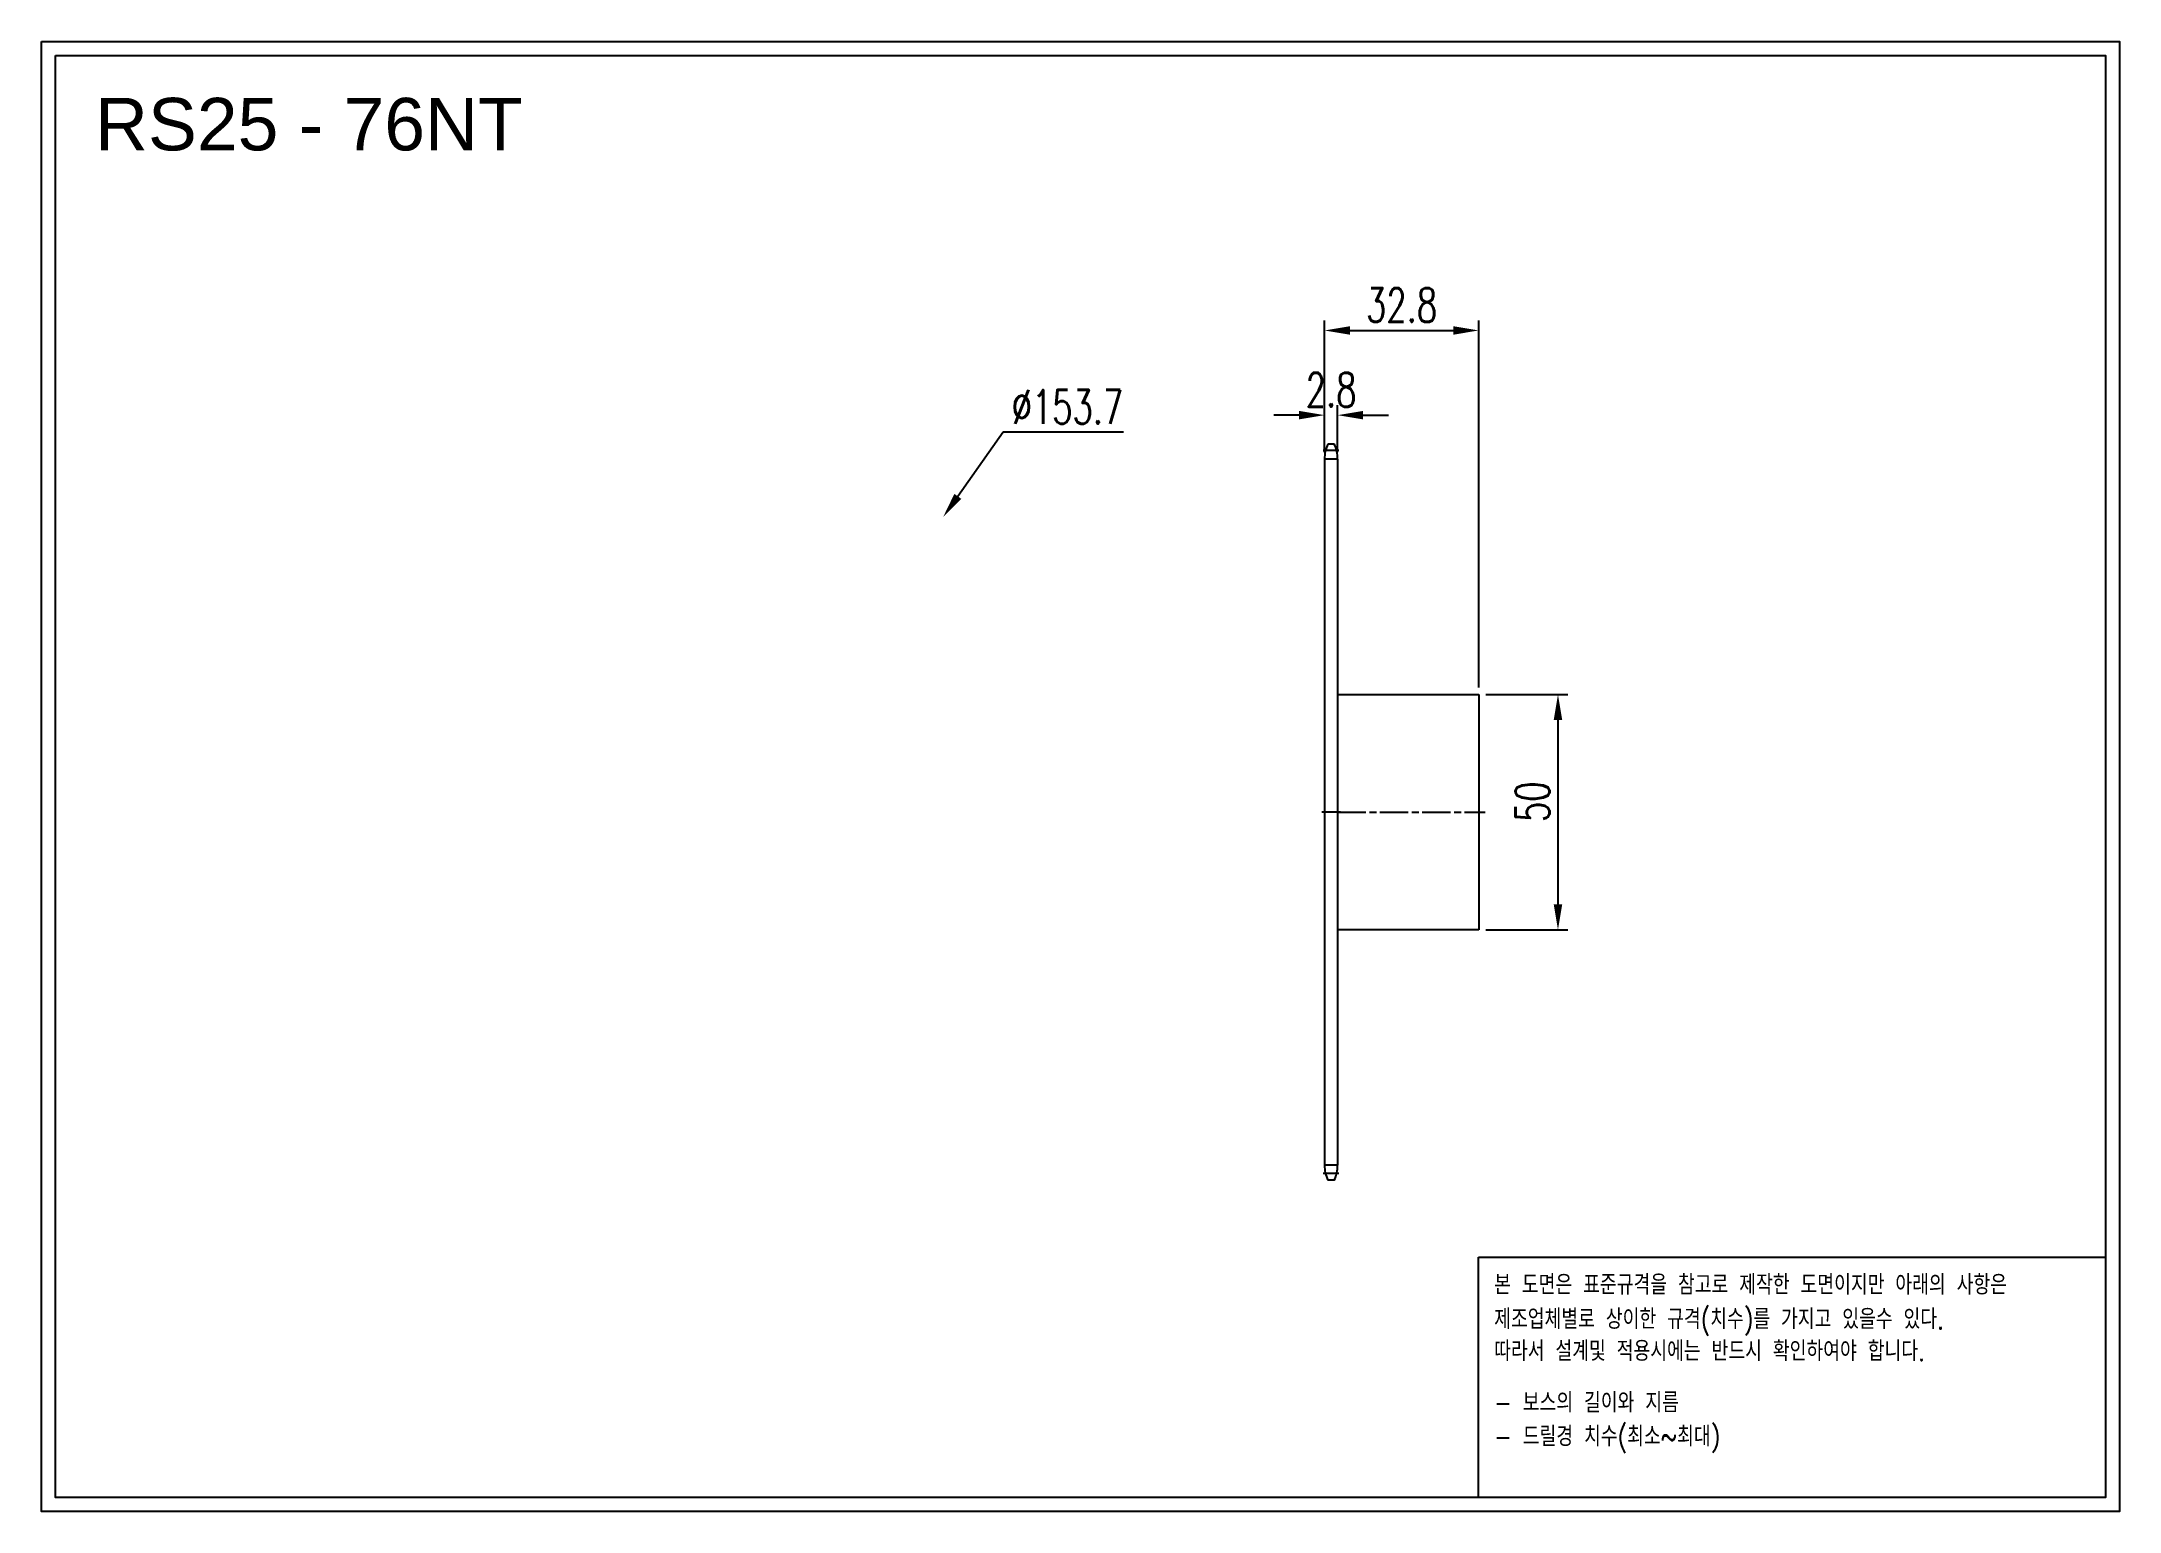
# Model space of a CAD drawing. Header units: millimetres. Extents: x -64808 to -64366, y 2828 to 3140.
import ezdxf

# ---------------------------------------------------------------- set-up
doc = ezdxf.new("R2010")
doc.units = ezdxf.units.MM
for name, pattern in [('AM_ISO02W050', [7.5, 6, -1.5]), ('AM_ISO02W050x2', [3.75, 3, -0.75]), ('AM_ISO08W050', [18, 12, -1.5, 3, -1.5]), ('AM_ISO08W050x2', [9, 6, -0.75, 1.5, -0.75])]:
    doc.linetypes.add(name, pattern=pattern)
for name, color, linetype, lineweight in [('AM_3N', 6, 'AM_ISO02W050', 25), ('AM_7', 4, 'AM_ISO08W050', 25), ('AM_7N', 4, 'AM_ISO08W050', 25)]:
    doc.layers.add(name, color=color, linetype=linetype, lineweight=lineweight)
doc.layers.add('S-DIM', color=7, linetype='Continuous')
doc.styles.add('HAN', font='ROMANS.shx', dxfattribs={"width": 0.7, "bigfont": 'whgtxt.shx'})
doc.styles.add('HSG', font='SIMPLEX.shx', dxfattribs={"width": 0.7, "bigfont": 'HSG.shx'})
doc.styles.get("Standard").update_dxf_attribs({"font": 'arial.ttf'})
doc.dimstyles.new('APP16', dxfattribs={"dimscale": 3, "dimtxt": 2.4, "dimasz": 1.8, "dimexe": 0.7, "dimexo": 0.5, "dimgap": 0.6, "dimtad": 1, "dimtoh": 1, "dimdec": 1, "dimrnd": 0.01, "dimzin": 9, "dimdsep": 46, "dimtxsty": 'HSG', "dimcen": 0, "dimclrd": 1, "dimclre": 1, "dimclrt": 256, "dimazin": 2, "dimtp": 1, "dimtm": 1, "dimtfac": 0.5, "dimtdec": 1, "dimtofl": 0, "dimtmove": 0, "dimatfit": 3, "dimfxl": 0, "dimtvp": 1, "dimtolj": 2, "dimlwd": -1, "dimlwe": -1, "dimarcsym": 0})

# ---------------------------------------------------------------- blocks, each defined once
blk = doc.blocks.new('*D2')
at = {"layer": 'Defpoints', "color": 0, "transparency": 16777216}
for p in [(-64502.62, 3001.73), (-64502.62, 2951.73), (-64485.77, 2951.73)]:
    blk.add_point(p, dxfattribs=at)
at = {"layer": 'S-DIM', "color": 1, "transparency": 16777216}
for p, q in [((-64501.12, 3001.73), (-64483.67, 3001.73)), ((-64485.77, 2996.33), (-64485.77, 2957.13)), ((-64501.12, 2951.73), (-64483.67, 2951.73))]:
    blk.add_line(p, q, dxfattribs=at)
for points in [[(-64486.67, 2996.33), (-64484.87, 2996.33), (-64485.77, 3001.73)], [(-64486.67, 2957.13), (-64484.87, 2957.13), (-64485.77, 2951.73)]]:
    blk.add_solid(points, dxfattribs=at)
at = {"layer": 'S-DIM', "transparency": 16777216, "insert": (-64491.17, 2978.94), "char_height": 7.2, "attachment_point": 5, "rotation": 90, "style": 'HSG'}
blk.add_mtext('\\A2;50', dxfattribs=at)
blk = doc.blocks.new('fuyjgdhj')
for p, q in [((-66198.52, 424.71), (-66168.52, 424.71)), ((-66168.52, 424.71), (-66168.52, 374.71)), ((-66168.52, 374.71), (-66198.52, 374.71))]:
    blk.add_line(p, q)
at = {"layer": 'AM_7N', "linetype": 'AM_ISO08W050x2'}
blk.add_line((-66198.52, 399.71), (-66167.17, 399.71), dxfattribs=at)
blk = doc.blocks.new('*D3')
at = {"layer": 'Defpoints', "color": 0, "transparency": 16777216}
for p in [(-64616.51, 3039.43), (-64705.3, 2914.03)]:
    blk.add_point(p, dxfattribs=at)
at = {"layer": 'S-DIM', "color": 1, "transparency": 16777216}
for p, q in [((-64603.74, 3057.46), (-64613.38, 3043.84)), ((-64578.18, 3057.46), (-64603.74, 3057.46))]:
    blk.add_line(p, q, dxfattribs=at)
blk.add_solid([(-64614.12, 3044.36), (-64612.65, 3043.32), (-64616.51, 3039.43)], dxfattribs=at)
at = {"layer": 'S-DIM', "transparency": 16777216, "insert": (-64590.06, 3062.86), "char_height": 7.2, "attachment_point": 5, "style": 'HSG'}
blk.add_mtext('\\A2;∅153.7', dxfattribs=at)
blk = doc.blocks.new('*D4')
at = {"layer": 'Defpoints', "color": 0, "transparency": 16777216}
for p in [(-64532.62, 3061.1), (-64535.42, 3051.76), (-64532.62, 3051.76)]:
    blk.add_point(p, dxfattribs=at)
at = {"layer": 'S-DIM', "color": 1, "transparency": 16777216}
for p, q in [((-64535.42, 3053.26), (-64535.42, 3063.2)), ((-64532.62, 3053.26), (-64532.62, 3063.2)), ((-64540.82, 3061.1), (-64546.22, 3061.1)), ((-64527.22, 3061.1), (-64521.82, 3061.1))]:
    blk.add_line(p, q, dxfattribs=at)
for points in [[(-64540.82, 3062), (-64540.82, 3060.2), (-64535.42, 3061.1)], [(-64527.22, 3062), (-64527.22, 3060.2), (-64532.62, 3061.1)]]:
    blk.add_solid(points, dxfattribs=at)
at = {"layer": 'S-DIM', "transparency": 16777216, "insert": (-64534.02, 3066.5), "char_height": 7.2, "attachment_point": 5, "style": 'HSG'}
blk.add_mtext('\\A2;2.8', dxfattribs=at)
blk = doc.blocks.new('*D5')
at = {"layer": 'Defpoints', "color": 0, "transparency": 16777216}
for p in [(-64502.62, 3079.1), (-64535.42, 3051.76), (-64502.62, 3001.73)]:
    blk.add_point(p, dxfattribs=at)
at = {"layer": 'S-DIM', "color": 1, "transparency": 16777216}
for p, q in [((-64535.42, 3053.26), (-64535.42, 3081.2)), ((-64502.62, 3003.23), (-64502.62, 3081.2)), ((-64530.02, 3079.1), (-64508.02, 3079.1))]:
    blk.add_line(p, q, dxfattribs=at)
for points in [[(-64530.02, 3080), (-64530.02, 3078.2), (-64535.42, 3079.1)], [(-64508.02, 3080), (-64508.02, 3078.2), (-64502.62, 3079.1)]]:
    blk.add_solid(points, dxfattribs=at)
at = {"layer": 'S-DIM', "transparency": 16777216, "insert": (-64519.02, 3084.5), "char_height": 7.2, "attachment_point": 5, "style": 'HSG'}
blk.add_mtext('\\A2;32.8', dxfattribs=at)
blk = doc.blocks.new('notice1')
at = {"color": 4}
blk.add_lwpolyline([(-22142.12, 1735.9), (-22053.8, 1735.9), (-22053.8, 1702.07), (-22142.12, 1702.07)], close=True, dxfattribs=at)
at = {"color": 4, "style": 'HAN', "width": 0.8}
for s, p in [('본 도면은 표준규격을 참고로 제작한 도면이지만 아래의 사항은', (-22139.9, 1730.62)), ('제조업체별로 상이한 규격(치수)를 가지고 있을수 있다.', (-22139.9, 1725.78)), ('따라서 설계및 적용시에는 반드시 확인하여야 합니다.', (-22139.9, 1721.28)), ('- 보스의 길이와 지름', (-22139.9, 1714.03)), ('- 드릴경 치수(최소~최대)', (-22139.9, 1709.27))]:
    blk.add_text(s, height=2.7949, dxfattribs=at).set_placement(p)

msp = doc.modelspace()

# ---------------------------------------------------------------- linework, layer by layer
for p, q in [((-64533.33, 3054.96), (-64534.72, 3054.96)), ((-64535.42, 3051.76), (-64535.42, 2901.7)), ((-64532.62, 3051.76), (-64532.62, 2901.7)), ((-64533.33, 2898.5), (-64534.72, 2898.5))]:
    msp.add_line(p, q)
for points in [[(-64808.2, 3140.5), (-64366.39, 3140.5), (-64366.39, 2828.1), (-64808.2, 2828.1)], [(-64805.23, 3137.52), (-64369.36, 3137.52), (-64369.36, 2831.08), (-64805.23, 2831.08)]]:
    msp.add_lwpolyline(points, close=True)
for centre, start, end in [((-64527.82, 3051.76), 155.0989, 180), ((-64540.22, 3051.76), 0, 24.9011), ((-64527.82, 2901.7), 180, 204.9011), ((-64540.22, 2901.7), 335.0989, 0)]:
    msp.add_arc(centre, 7.6, start, end)
at = {"layer": 'AM_3N', "linetype": 'AM_ISO02W050x2'}
for p, q in [((-64532.62, 3051.76), (-64535.42, 3051.76)), ((-64532.62, 2901.7), (-64535.42, 2901.7))]:
    msp.add_line(p, q, dxfattribs=at)
at = {"layer": 'AM_7', "linetype": 'AM_ISO08W050x2'}
for p, q in [((-64532.35, 3053.56), (-64535.73, 3053.56)), ((-64532.04, 2976.73), (-64536.01, 2976.73)), ((-64532.04, 2976.73), (-64536.01, 2976.73)), ((-64532.35, 2899.9), (-64535.73, 2899.9))]:
    msp.add_line(p, q, dxfattribs=at)

# ---------------------------------------------------------------- block references
msp.add_blockref('fuyjgdhj', (1665.9, 2577.02))
at = {"xscale": 1.5095808, "yscale": 1.5095808, "zscale": 1.5095808}
msp.add_blockref('notice1', (-31077.37, 261.67), dxfattribs=at)

# ---------------------------------------------------------------- texts
msp.add_text('RS25 - 76NT', height=11.157).set_placement((-64796.83, 3117.37))

# ---------------------------------------------------------------- dimensions: what is measured, and where the dimension line sits
at = {"layer": 'S-DIM'}
dim = msp.add_linear_dim(base=(-64502.62, 3079.1), p1=(-64535.42, 3051.76), p2=(-64502.62, 3001.73), dimstyle='APP16', dxfattribs=at)
dim.commit()
dim.dimension.update_dxf_attribs({"geometry": '*D5', "text_midpoint": (-64519.02, 3084.5)})
dim = msp.add_linear_dim(base=(-64532.62, 3061.1), p1=(-64535.42, 3051.76), p2=(-64532.62, 3051.76), dimstyle='APP16', dxfattribs=at)
dim.commit()
dim.dimension.update_dxf_attribs({"geometry": '*D4', "text_midpoint": (-64534.02, 3061.1), "dimtype": 128})
dim = msp.add_diameter_dim_2p(p1=(-64705.3, 2914.03), p2=(-64616.51, 3039.43), dimstyle='APP16', dxfattribs=at)
dim.commit()
dim.dimension.update_dxf_attribs({"geometry": '*D3', "text_midpoint": (-64590.06, 3057.46), "dimtype": 131})
dim = msp.add_linear_dim(base=(-64485.77, 2951.73), p1=(-64502.62, 3001.73), p2=(-64502.62, 2951.73), angle=90, dimstyle='APP16', dxfattribs=at)
dim.commit()
dim.dimension.update_dxf_attribs({"geometry": '*D2', "text_midpoint": (-64485.77, 2978.94), "dimtype": 128})

doc.saveas('drawing.dxf')
